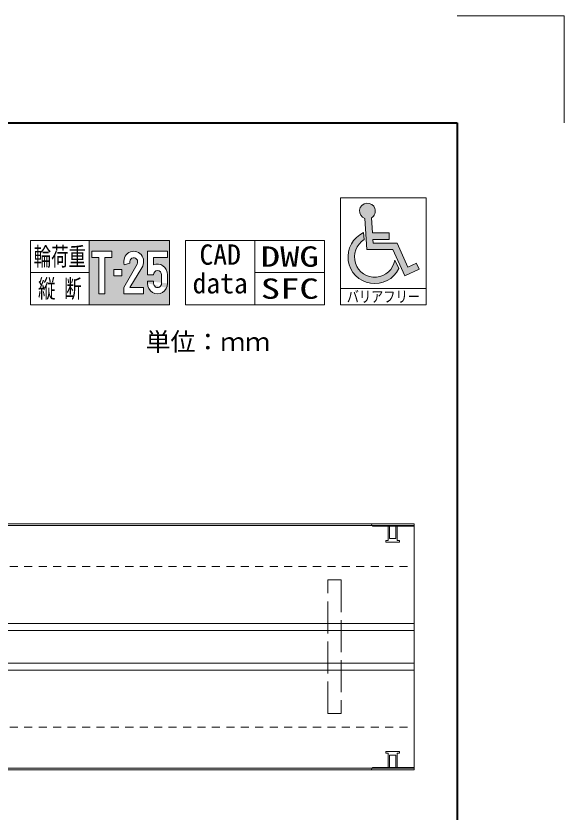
# Model space of a CAD drawing. Units: millimetres at full size; details may follow other scales. Extents: x -5959 to -1759, y 1019 to 6959.
# Drawn here: x -2785 to -1759, y 5470 to 6959 of the extents above; entities that cross this region are included whole.
import ezdxf
from ezdxf.enums import TextEntityAlignment as Align

# ---------------------------------------------------------------- set-up
doc = ezdxf.new("R2010")
doc.units = ezdxf.units.MM
doc.header["$LTSCALE"] = 10
doc.linetypes.add('DASHED', pattern=[7.5, 6, -1.5])
doc.linetypes.add('USER1', pattern=[2.7, 1.5, -1.2])
for name, color, linetype, lineweight in [('0_2', 7, 'Continuous', 13), ('DEFPOINTS_4', 7, 'Continuous', 13), ('KIJUN', 253, 'Continuous', 5), ('図枠', 7, 'Continuous', 5), ('補助線', 8, 'Continuous', 5)]:
    doc.layers.add(name, color=color, linetype=linetype, lineweight=lineweight)
doc.styles.add('ＭＳ ゴシック', font='')
doc.styles.get('ＭＳ ゴシック').set_extended_font_data('MS Gothic')

msp = doc.modelspace()

# ---------------------------------------------------------------- hatches: boundary and pattern name
at = {"layer": '0_2'}
for points in [[(-2057.39, 6472.72), (-2030.27, 6484.95), (-2035.24, 6495.97), (-2051.34, 6488.71), (-2071.62, 6533.71), (-2116.67, 6533.71), (-2117.13, 6540.68), (-2086.49, 6540.68), (-2086.49, 6552.77), (-2117.94, 6552.77), (-2119.82, 6580.9, 0.8089), (-2128.65, 6608.46, 0.8089), (-2131.85, 6579.7), (-2127.97, 6521.62), (-2079.43, 6521.62)], [(-2068.39, 6486.15), (-2075.93, 6502.05, -0.5467), (-2134.46, 6476.46, -0.5467), (-2133.3, 6540.34), (-2134.2, 6553.53, 0.51922), (-2149.2, 6473.06, 0.51922)]]:
    msp.add_hatch(color=256, dxfattribs=at).paths.add_polyline_path(points)
h = msp.add_hatch(color=256, dxfattribs=at)
h.paths.add_polyline_path([(-2647.42, 6538.62), (-2647.42, 6418.62), (-2497.42, 6418.62), (-2497.42, 6538.62)])
h.paths.add_polyline_path([(-2605.13, 6518.62), (-2605.13, 6506.62), (-2618.13, 6506.62), (-2618.13, 6438.62), (-2629.27, 6438.62), (-2629.27, 6506.62), (-2642.27, 6506.62), (-2642.27, 6518.62)], flags=16)
edge = h.paths.add_edge_path(flags=16)
edge.add_ellipse((-2564.27, 6498.62), major_axis=(0, 20), ratio=0.9285714, start_angle=-125.45638, end_angle=106.09606, ccw=False)
edge.add_line((-2548.78, 6487.58), (-2571.48, 6450.62))
edge.add_line((-2571.48, 6450.62), (-2545.7, 6450.62))
edge.add_line((-2545.7, 6450.62), (-2545.7, 6438.62))
edge.add_line((-2545.7, 6438.62), (-2582.84, 6438.62))
edge.add_line((-2582.84, 6438.62), (-2582.84, 6450.62))
edge.add_line((-2582.84, 6450.62), (-2558.08, 6494.2))
edge.add_ellipse((-2564.27, 6498.62), major_axis=(0, 8), ratio=0.9285714, start_angle=-125.45638, end_angle=106.09606)
edge.add_line((-2571.45, 6496.55), (-2582.21, 6493.44))
h.paths.add_polyline_path([(-2586.56, 6484.62), (-2586.56, 6472.62), (-2601.42, 6472.62), (-2601.42, 6484.62)], flags=16)
edge = h.paths.add_edge_path(flags=16)
edge.add_line((-2538.27, 6518.62), (-2501.13, 6518.62))
edge.add_line((-2501.13, 6518.62), (-2501.13, 6506.62))
edge.add_line((-2501.13, 6506.62), (-2527.13, 6506.62))
edge.add_line((-2527.13, 6506.62), (-2527.13, 6492.95))
edge.add_ellipse((-2519.7, 6474.62), major_axis=(0, 20), ratio=0.9285714, start_angle=-90, end_angle=22.06083, ccw=False)
edge.add_line((-2501.13, 6474.62), (-2501.13, 6449.64))
edge.add_ellipse((-2519.7, 6458.62), major_axis=(0, 20), ratio=0.9285714, start_angle=90, end_angle=-90, ccw=False)
edge.add_line((-2539.48, 6462.62), (-2527.13, 6462.62))
edge.add_line((-2527.13, 6462.62), (-2527.13, 6458.62))
edge.add_ellipse((-2519.7, 6458.62), major_axis=(0, 8), ratio=0.9285714, start_angle=90, end_angle=-90)
edge.add_line((-2512.27, 6458.62), (-2512.27, 6474.62))
edge.add_ellipse((-2519.7, 6474.62), major_axis=(0, 8), ratio=0.9285714, start_angle=-90, end_angle=90)
edge.add_line((-2527.13, 6474.62), (-2538.27, 6474.62))
edge.add_line((-2538.27, 6474.62), (-2538.27, 6518.62))

# ---------------------------------------------------------------- linework, layer by layer
for p, q in [((-2177.42, 6418.62), (-2177.42, 6618.62)), ((-2177.42, 6618.62), (-2017.42, 6618.62)), ((-2017.42, 6418.62), (-2017.42, 6618.62)), ((-2133.3, 6540.34), (-2134.2, 6553.53)), ((-2757.42, 6538.62), (-2497.42, 6538.62)), ((-2757.42, 6538.62), (-2757.42, 6418.62)), ((-2647.42, 6538.62), (-2647.42, 6418.62)), ((-2497.42, 6538.62), (-2497.42, 6418.62)), ((-2467.42, 6538.62), (-2207.42, 6538.62)), ((-2467.42, 6538.62), (-2467.42, 6418.62)), ((-2337.42, 6538.62), (-2337.42, 6418.62)), ((-2207.42, 6538.62), (-2207.42, 6418.62)), ((-2642.27, 6518.62), (-2605.13, 6518.62)), ((-2642.27, 6518.62), (-2642.27, 6506.62)), ((-2642.27, 6506.62), (-2629.27, 6506.62)), ((-2629.27, 6506.62), (-2629.27, 6438.62)), ((-2618.13, 6506.62), (-2618.13, 6438.62)), ((-2618.13, 6506.62), (-2605.13, 6506.62)), ((-2605.13, 6518.62), (-2605.13, 6506.62)), ((-2538.27, 6518.62), (-2501.13, 6518.62)), ((-2538.27, 6474.62), (-2538.27, 6518.62)), ((-2527.13, 6506.62), (-2501.13, 6506.62)), ((-2527.13, 6492.95), (-2527.13, 6506.62)), ((-2501.13, 6506.62), (-2501.13, 6518.62)), ((-2558.08, 6494.2), (-2582.84, 6450.62)), ((-2571.45, 6496.55), (-2582.21, 6493.44)), ((-2068.39, 6486.15), (-2075.93, 6502.05)), ((-2757.42, 6478.62), (-2647.42, 6478.62)), ((-2601.42, 6484.62), (-2586.56, 6484.62)), ((-2601.42, 6472.62), (-2601.42, 6484.62)), ((-2586.56, 6484.62), (-2586.56, 6472.62)), ((-2571.48, 6450.62), (-2548.78, 6487.58)), ((-2337.42, 6478.62), (-2207.42, 6478.62)), ((-2586.56, 6472.62), (-2601.42, 6472.62)), ((-2538.27, 6474.62), (-2527.13, 6474.62)), ((-2538.27, 6462.62), (-2527.13, 6462.62)), ((-2538.27, 6458.62), (-2538.27, 6462.62)), ((-2527.13, 6458.62), (-2527.13, 6462.62)), ((-2512.27, 6474.62), (-2512.27, 6458.62)), ((-2501.13, 6474.62), (-2501.13, 6458.62)), ((-2582.84, 6450.62), (-2582.84, 6438.62)), ((-2571.48, 6450.62), (-2545.7, 6450.62)), ((-2545.7, 6450.62), (-2545.7, 6438.62)), ((-2177.42, 6448.62), (-2017.42, 6448.62)), ((-2629.27, 6438.62), (-2618.13, 6438.62)), ((-2582.84, 6438.62), (-2545.7, 6438.62)), ((-2757.42, 6418.62), (-2497.42, 6418.62)), ((-2467.42, 6418.62), (-2207.42, 6418.62)), ((-2177.42, 6418.62), (-2017.42, 6418.62))]:
    msp.add_line(p, q, dxfattribs=at)
for points in [[(-2035.24, 6495.97), (-2051.34, 6488.71), (-2071.62, 6533.71), (-2116.67, 6533.71), (-2117.13, 6540.68), (-2086.49, 6540.68), (-2086.49, 6552.77), (-2117.94, 6552.77), (-2119.82, 6580.9)], [(-2131.85, 6579.7), (-2127.97, 6521.62), (-2079.43, 6521.62), (-2057.39, 6472.72), (-2030.27, 6484.95), (-2035.1, 6495.67)]]:
    msp.add_lwpolyline(points, dxfattribs=at)
for centre, radius, start, end in [((-2127.18, 6593.74), 14.79, 299.82759, 251.58236), ((-2113.4, 6508.02), 50.04, 114.56659, 334.07946), ((-2113.4, 6508.02), 37.95, 121.62333, 350.9477)]:
    msp.add_arc(centre, radius, start, end, dxfattribs=at)
for centre, major_axis, start_param, end_param in [((-2564.27, 6498.62), (0, 20), 4.1281266, 8.115781), ((-2564.27, 6498.62), (0, 8), 4.1281266, 8.115781), ((-2519.7, 6474.62), (0, 20), 4.712389, 6.6947022), ((-2519.7, 6474.62), (0, 8), 4.712389, 7.8539816), ((-2519.7, 6458.62), (0, 20), 1.5707963, 4.712389), ((-2519.7, 6458.62), (0, 8), 1.5707963, 4.712389)]:
    msp.add_ellipse(centre, major_axis=major_axis, ratio=0.928571, start_param=start_param, end_param=end_param, dxfattribs=at)
at = {"layer": 'DEFPOINTS_4'}
for p, q in [((-1959.34, 6958.62), (-1759.34, 6958.62)), ((-1759.34, 6958.62), (-1759.34, 6758.62))]:
    msp.add_line(p, q, dxfattribs=at)
at = {"layer": 'KIJUN', "color": 7, "lineweight": 20}
for p, q in [((-4037.95, 6008.85), (-2039.95, 6008.85)), ((-2039.95, 5548.85), (-2039.95, 6008.85)), ((-4037.95, 5548.85), (-2039.95, 5548.85))]:
    msp.add_line(p, q, dxfattribs=at)
at = {"layer": 'KIJUN', "color": 7, "lineweight": 9}
for p, q in [((-2117.95, 6004.35), (-2119.95, 6008.85)), ((-2117.95, 6004.35), (-2039.95, 6004.35)), ((-2055.95, 6008.85), (-2099.95, 6008.85)), ((-2117.95, 5553.35), (-2119.95, 5548.85)), ((-2117.95, 5553.35), (-2039.95, 5553.35)), ((-2055.95, 5548.85), (-2099.95, 5548.85))]:
    msp.add_line(p, q, dxfattribs=at)
at = {"layer": 'KIJUN', "color": 7, "linetype": 'USER1', "lineweight": 9}
for p, q in [((-4037.95, 5928.85), (-2039.95, 5928.85)), ((-4037.95, 5628.85), (-2039.95, 5628.85))]:
    msp.add_line(p, q, dxfattribs=at)
at = {"layer": 'KIJUN', "color": 7}
for p, q in [((-4037.95, 5822.35), (-2039.95, 5822.35)), ((-3038.95, 5809.35), (-2039.95, 5809.35)), ((-3038.95, 5748.35), (-2039.95, 5748.35)), ((-4037.95, 5735.35), (-2039.95, 5735.35))]:
    msp.add_line(p, q, dxfattribs=at)
at = {"layer": 'KIJUN', "color": 7, "linetype": 'DASHED', "lineweight": 9}
for points in [[(-2071.72, 6004.35), (-2088.17, 6004.35), (-2088.17, 5977.85), (-2092.7, 5977.85), (-2092.7, 5974.35), (-2067.2, 5974.35), (-2067.2, 5977.85), (-2071.72, 5977.85)], [(-2085.95, 6004.35), (-2073.95, 6004.35), (-2073.95, 5981.35), (-2085.95, 5981.35)], [(-2176.45, 5903.85), (-2176.45, 5653.85), (-2201.45, 5653.85), (-2201.45, 5903.85)], [(-2071.72, 5553.35), (-2088.17, 5553.35), (-2088.17, 5579.85), (-2092.7, 5579.85), (-2092.7, 5583.35), (-2067.2, 5583.35), (-2067.2, 5579.85), (-2071.72, 5579.85)], [(-2085.95, 5553.35), (-2073.95, 5553.35), (-2073.95, 5576.35), (-2085.95, 5576.35)]]:
    msp.add_lwpolyline(points, close=True, dxfattribs=at)
at = {"layer": '図枠', "lineweight": 40}
for p, q in [((-5559.34, 6758.62), (-1959.34, 6758.62)), ((-1959.34, 6758.62), (-1959.34, 1218.62))]:
    msp.add_line(p, q, dxfattribs=at)
at = {"layer": '補助線', "lineweight": 13}
for p, q in [((-4037.95, 6005.85), (-2039.95, 6005.85)), ((-4037.95, 5551.85), (-2039.95, 5551.85))]:
    msp.add_line(p, q, dxfattribs=at)

# ---------------------------------------------------------------- texts
at = {"layer": '0_2', "style": 'ＭＳ ゴシック'}
for s, height, width, p in [('輪荷重', 34.18, 0.7, (-2702.42, 6508.62)), ('DWG', 37.98, 1.4, (-2272.42, 6508.62)), ('縦 断', 34.18, 0.7, (-2702.42, 6448.62)), ('SFC', 37.98, 1.4, (-2272.42, 6448.62)), ('バリアフリー', 20.89, 0.8, (-2097.42, 6433.62))]:
    msp.add_text(s, height=height, dxfattribs=dict(at, width=width)).set_placement(p, align=Align.MIDDLE_CENTER)
for s, p in [('CAD', (-2441.27, 6531.32)), ('data', (-2454.22, 6477.72))]:
    msp.add_text(s, height=37.98, dxfattribs=at).set_placement(p, align=Align.TOP_LEFT)
at = {"layer": '図枠', "style": 'ＭＳ ゴシック'}
msp.add_text('単位：ｍｍ', height=34.18, dxfattribs=at).set_placement((-2425.61, 6349.28), align=Align.MIDDLE_CENTER)

doc.saveas('drawing.dxf')
